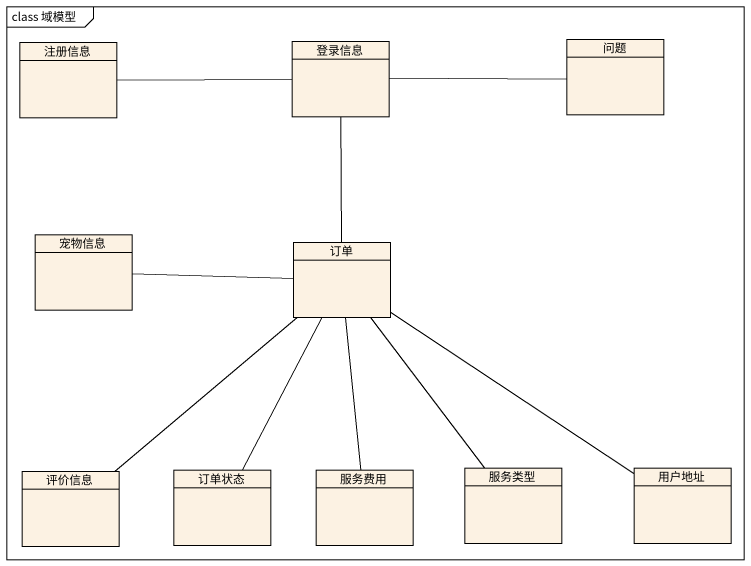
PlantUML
@startuml
mainframe class 域模型
hide circle
hide empty members
class 注册信息
class 登录信息
class 问题
class 宠物信息
class 订单
class 评价信息
class 订单状态
class 服务费用
class 服务类型
class 用户地址
登录信息 -left- 注册信息
登录信息 -right- 问题
登录信息 -- 订单
宠物信息 -right- 订单
订单 -- 评价信息
订单 -- 订单状态
订单 -- 服务费用
订单 -- 服务类型
订单 -- 用户地址
@enduml
